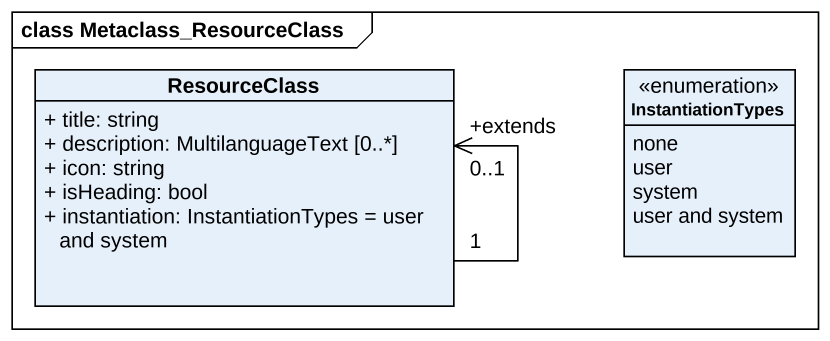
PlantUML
@startuml
mainframe class Metaclass_ResourceClass
hide circle
hide empty members
skinparam classAttributeIconSize 0
class ResourceClass {
  + title: string
  + description: MultilanguageText [0..*]
  + icon: string
  + isHeading: bool
  + instantiation: InstantiationTypes = user and system
}
enum InstantiationTypes {
  none
  user
  system
  user and system
}
ResourceClass "1" --> "+extends\n0..1" ResourceClass
@enduml
